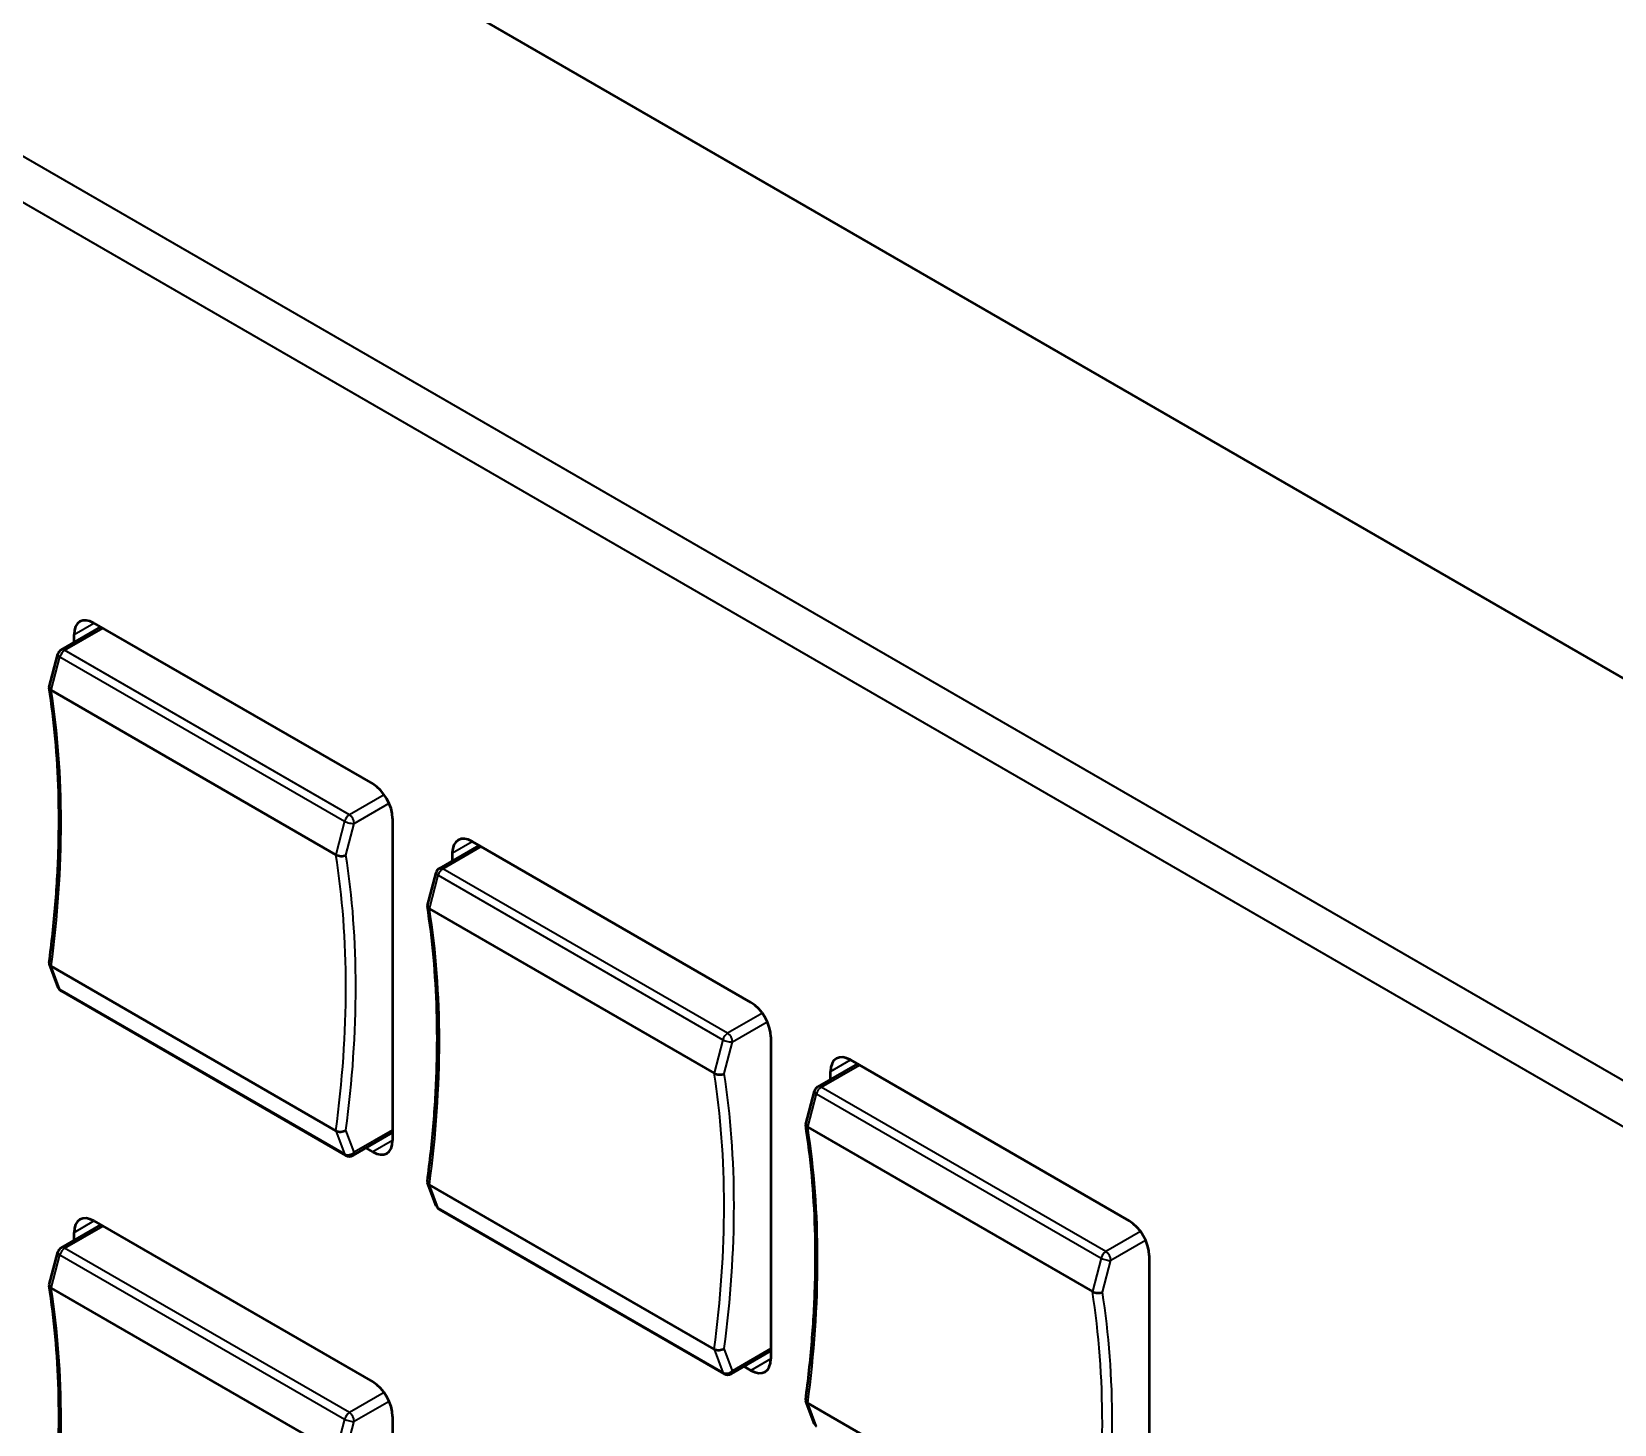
# Model space of a CAD drawing. Header units: millimetres. Extents: x 3103 to 5051, y 917 to 1856.
# Drawn here: x 3992 to 4048.2, y 1691.2 to 1740.6 of the extents above; entities that cross this region are included whole.
import ezdxf

# ---------------------------------------------------------------- set-up
doc = ezdxf.new("R2010")
doc.units = ezdxf.units.MM
doc.header["$LTSCALE"] = 1.8
doc.layers.add('외형선(ISO)', color=7, linetype='Continuous', lineweight=50)
doc.layers.add('좁은 외형선(ISO)', color=7, linetype='Continuous', lineweight=35)

msp = doc.modelspace()

# ---------------------------------------------------------------- linework, layer by layer
at = {"layer": '외형선(ISO)'}
for p, q in [((4116.522, 1678.388), (3912.875, 1795.964)), ((3994.192, 1719.621), (4004.092, 1713.906)), ((3994.437, 1719.48), (3993.025, 1718.664)), ((3993.485, 1718.93), (3993.485, 1719.213)), ((3992.603, 1717.346), (3992.908, 1718.511)), ((3992.672, 1717.233), (4002.784, 1711.395)), ((4004.799, 1712.681), (4004.799, 1701.25)), ((4007.627, 1711.864), (4017.527, 1706.149)), ((4007.872, 1711.723), (4006.46, 1710.908)), ((4006.92, 1711.173), (4006.92, 1711.456)), ((4006.038, 1709.59), (4006.343, 1710.755)), ((4006.107, 1709.476), (4016.219, 1703.638)), ((3992.916, 1706.684), (3992.607, 1707.506)), ((4002.784, 1701.597), (3992.672, 1707.435)), ((4003.137, 1700.718), (3993.025, 1706.556)), ((4018.234, 1704.924), (4018.234, 1693.493)), ((4021.307, 1703.966), (4019.895, 1703.151)), ((4021.062, 1704.108), (4030.962, 1698.392)), ((4020.355, 1703.417), (4020.355, 1703.699)), ((4019.473, 1701.833), (4019.778, 1702.998)), ((4019.542, 1701.719), (4029.654, 1695.882)), ((4004.799, 1701.533), (4003.387, 1700.718)), ((4004.092, 1700.842), (4003.847, 1700.983)), ((4006.351, 1698.927), (4006.042, 1699.749)), ((4016.219, 1693.84), (4006.107, 1699.678)), ((3994.192, 1698.392), (4004.092, 1692.677)), ((4016.572, 1692.961), (4006.46, 1698.799)), ((3994.437, 1698.251), (3993.025, 1697.436)), ((3993.485, 1697.701), (3993.485, 1697.984)), ((3992.603, 1696.118), (3992.908, 1697.282)), ((4031.669, 1697.168), (4031.669, 1685.737)), ((3992.672, 1696.004), (4002.784, 1690.166)), ((4018.234, 1693.776), (4016.822, 1692.961)), ((4017.527, 1693.085), (4017.282, 1693.226)), ((4019.786, 1691.171), (4019.477, 1691.992)), ((4029.654, 1686.084), (4019.542, 1691.922)), ((4004.799, 1691.452), (4004.799, 1680.021))]:
    msp.add_line(p, q, dxfattribs=at)
for centre, start, end in [((3993.15, 1718.448), 120, 165.2953), ((4006.585, 1710.691), 120, 165.2953), ((3993.15, 1706.772), 200.633, 240), ((4020.02, 1702.935), 120, 165.2953), ((4003.262, 1700.934), 240, 300), ((4006.585, 1699.015), 200.633, 240), ((3993.15, 1697.219), 120, 165.2953), ((4016.697, 1693.177), 240, 300)]:
    msp.add_arc(centre, 0.25, start, end, dxfattribs=at)
for centre, major_axis, ratio, start_param, end_param in [((3994.192, 1718.805), (-0.5, 0.866), 0.57735, 5.497787, 7.068583), ((3992.854, 1717.319), (-0.253, 0.013), 0.524877, 6.173838, 7.080849), ((4004.092, 1713.089), (-0.5, 0.866), 0.57735, 3.926991, 5.497787), ((4007.627, 1711.048), (-0.5, 0.866), 0.57735, 5.497787, 7.068583), ((4002.966, 1711.481), (-0.254, 0.013), 0.524375, 0.797221, 2.36824), ((4006.289, 1709.562), (-0.253, 0.013), 0.524877, 6.173838, 7.080849), ((3992.854, 1707.559), (-0.253, -0.029), 0.623662, 6.127199, 6.982922), ((4017.527, 1705.332), (-0.5, 0.866), 0.57735, 3.926991, 5.497787), ((4021.062, 1703.291), (-0.5, 0.866), 0.57735, 5.497787, 7.068583), ((4016.401, 1703.724), (-0.254, 0.013), 0.524375, 0.797221, 2.36824), ((4019.724, 1701.806), (-0.253, 0.013), 0.524877, 6.173838, 7.080849), ((4002.966, 1701.721), (-0.253, -0.029), 0.623673, 0.699798, 2.270817), ((4004.092, 1701.658), (0.5, -0.866), 0.57735, 5.497787, 7.068583), ((4006.289, 1699.802), (-0.253, -0.029), 0.623662, 6.127199, 6.982922), ((3994.192, 1697.576), (-0.5, 0.866), 0.57735, 5.497787, 7.068583), ((4030.962, 1697.576), (-0.5, 0.866), 0.57735, 3.926991, 5.497787), ((3992.854, 1696.09), (-0.253, 0.013), 0.524877, 6.173838, 7.080849), ((4029.836, 1695.968), (-0.254, 0.013), 0.524375, 0.797221, 2.36824), ((4016.401, 1693.964), (-0.253, -0.029), 0.623673, 0.699798, 2.270817), ((4017.527, 1693.902), (0.5, -0.866), 0.57735, 5.497787, 7.068583), ((4004.092, 1691.86), (-0.5, 0.866), 0.57735, 3.926991, 5.497787), ((4019.724, 1692.045), (-0.253, -0.029), 0.623662, 6.127199, 6.982922)]:
    msp.add_ellipse(centre, major_axis=major_axis, ratio=ratio, start_param=start_param, end_param=end_param, dxfattribs=at)
for points in [[(3992.601, 1707.555), (3992.695, 1708.255), (3992.77, 1708.947), (3992.882, 1710.315), (3992.92, 1710.99), (3992.957, 1712.319), (3992.957, 1712.973), (3992.919, 1714.258), (3992.882, 1714.889), (3992.769, 1716.123), (3992.695, 1716.728), (3992.601, 1717.317)], [(4006.036, 1699.798), (4006.13, 1700.498), (4006.205, 1701.19), (4006.317, 1702.558), (4006.355, 1703.233), (4006.392, 1704.562), (4006.392, 1705.216), (4006.354, 1706.501), (4006.317, 1707.132), (4006.204, 1708.367), (4006.13, 1708.971), (4006.036, 1709.561)], [(4019.471, 1692.041), (4019.565, 1692.741), (4019.64, 1693.434), (4019.752, 1694.801), (4019.79, 1695.476), (4019.827, 1696.805), (4019.827, 1697.46), (4019.789, 1698.745), (4019.752, 1699.375), (4019.639, 1700.61), (4019.565, 1701.214), (4019.471, 1701.804)], [(3992.601, 1686.326), (3992.695, 1687.026), (3992.77, 1687.718), (3992.882, 1689.086), (3992.92, 1689.761), (3992.957, 1691.09), (3992.957, 1691.744), (3992.919, 1693.029), (3992.882, 1693.66), (3992.769, 1694.895), (3992.695, 1695.499), (3992.601, 1696.088)]]:
    msp.add_open_spline(points, degree=3, knots=[1.4051307, 1.4051307, 1.4051307, 1.4051307, 1.4714389, 1.4714389, 1.5377471, 1.5377471, 1.6040552, 1.6040552, 1.6703634, 1.6703634, 1.7366716, 1.7366716, 1.7366716, 1.7366716], dxfattribs=at)
at = {"layer": '좁은 외형선(ISO)'}
for p, q in [((4104.147, 1671.244), (3900.501, 1788.819)), ((3899.794, 1787.595), (4103.44, 1670.019)), ((3993.485, 1719.213), (3994.192, 1719.621)), ((3993.15, 1718.652), (3994.511, 1719.437)), ((4003.262, 1712.814), (3993.15, 1718.652)), ((3992.672, 1717.233), (3992.984, 1718.42)), ((3992.984, 1718.42), (4003.095, 1712.583)), ((4004.496, 1713.526), (4003.262, 1712.814)), ((4003.439, 1712.508), (4004.672, 1713.22)), ((4003.095, 1712.583), (4002.784, 1711.395)), ((4003.142, 1711.379), (4003.439, 1712.508)), ((4006.92, 1711.456), (4007.627, 1711.864)), ((4006.585, 1710.895), (4007.946, 1711.681)), ((4006.107, 1709.476), (4006.419, 1710.664)), ((4006.419, 1710.664), (4016.53, 1704.826)), ((4016.697, 1705.057), (4006.585, 1710.895)), ((3992.984, 1706.607), (3992.672, 1707.435)), ((4003.095, 1700.769), (3992.984, 1706.607)), ((4017.931, 1705.77), (4016.697, 1705.057)), ((4016.874, 1704.751), (4018.107, 1705.464)), ((4016.53, 1704.826), (4016.219, 1703.638)), ((4016.577, 1703.623), (4016.874, 1704.751)), ((4020.02, 1703.139), (4021.381, 1703.924)), ((4020.355, 1703.699), (4021.062, 1704.108)), ((4019.542, 1701.719), (4019.854, 1702.907)), ((4019.854, 1702.907), (4029.965, 1697.069)), ((4030.132, 1697.301), (4020.02, 1703.139)), ((4002.784, 1701.597), (4003.095, 1700.769)), ((4003.439, 1700.832), (4003.142, 1701.619)), ((4004.799, 1701.617), (4003.439, 1700.832)), ((4004.799, 1701.25), (4004.092, 1700.842)), ((4006.419, 1698.851), (4006.107, 1699.678)), ((4016.53, 1693.013), (4006.419, 1698.851)), ((3993.485, 1697.984), (3994.192, 1698.392)), ((3993.15, 1697.423), (3994.511, 1698.209)), ((4031.366, 1698.013), (4030.132, 1697.301)), ((4030.309, 1696.994), (4031.542, 1697.707)), ((3992.672, 1696.004), (3992.984, 1697.192)), ((3992.984, 1697.192), (4003.095, 1691.354)), ((4003.262, 1691.585), (3993.15, 1697.423)), ((4029.965, 1697.069), (4029.654, 1695.882)), ((4030.012, 1695.866), (4030.309, 1696.994)), ((4016.219, 1693.84), (4016.53, 1693.013)), ((4016.874, 1693.075), (4016.577, 1693.862)), ((4018.234, 1693.861), (4016.874, 1693.075)), ((4018.234, 1693.493), (4017.527, 1693.085)), ((4004.496, 1692.298), (4003.262, 1691.585)), ((4003.439, 1691.279), (4004.672, 1691.991)), ((4019.854, 1691.094), (4019.542, 1691.922)), ((4003.095, 1691.354), (4002.784, 1690.166)), ((4003.142, 1690.15), (4003.439, 1691.279))]:
    msp.add_line(p, q, dxfattribs=at)
for centre, major_axis, ratio, start_param, end_param in [((3993.15, 1718.448), (-0.242, 0.063), 0.349531, 0, 0.906864), ((3993.15, 1718.448), (-0.125, -0.217), 0.57735, 3.926991, 5.154763), ((3993.15, 1718.448), (-0.125, 0.217), 0.57735, 5.497787, 6.283185), ((3967.393, 1697.739), (18.125, 31.393), 0.57735, 5.331505, 5.66407), ((4003.262, 1712.61), (0.125, 0.217), 0.57735, 0.785398, 2.013171), ((4003.262, 1712.61), (-0.242, 0.063), 0.349531, 0.906864, 2.477661), ((4003.262, 1712.61), (-0.125, 0.217), 0.57735, 3.926991, 5.497787), ((3977.505, 1691.901), (-18.125, -31.393), 0.57735, 2.189912, 2.522477), ((3977.681, 1691.799), (18.25, 31.61), 0.57735, 5.33329, 5.662284), ((4006.585, 1710.691), (-0.242, 0.063), 0.349531, 0, 0.906864), ((4006.585, 1710.691), (-0.125, -0.217), 0.57735, 3.926991, 5.154763), ((4006.585, 1710.691), (-0.125, 0.217), 0.57735, 5.497787, 6.283185), ((3980.828, 1689.982), (18.125, 31.393), 0.57735, 5.331505, 5.66407), ((3993.15, 1706.772), (-0.234, -0.088), 0.737899, 0, 0.544385), ((3993.15, 1706.772), (-0.125, -0.217), 0.57735, 5.840811, 6.283185), ((4016.697, 1704.853), (0.125, 0.217), 0.57735, 0.785398, 2.013171), ((4016.697, 1704.853), (-0.125, 0.217), 0.57735, 3.926991, 5.497787), ((4016.697, 1704.853), (-0.242, 0.063), 0.349531, 0.906864, 2.477661), ((3990.94, 1684.144), (-18.125, -31.393), 0.57735, 2.189912, 2.522477), ((3991.116, 1684.042), (18.25, 31.61), 0.57735, 5.33329, 5.662284), ((4020.02, 1702.935), (-0.242, 0.063), 0.349531, 0, 0.906864), ((4020.02, 1702.935), (-0.125, -0.217), 0.57735, 3.926991, 5.154763), ((4020.02, 1702.935), (-0.125, 0.217), 0.57735, 5.497787, 6.283185), ((3994.263, 1682.226), (18.125, 31.393), 0.57735, 5.331505, 5.66407), ((4003.262, 1700.934), (0.234, 0.088), 0.737899, 3.685977, 5.256774), ((4003.262, 1700.934), (-0.125, -0.217), 0.57735, 5.840811, 6.283185), ((4003.262, 1700.934), (0.125, -0.217), 0.57735, 0, 0.785398), ((4006.585, 1699.015), (-0.234, -0.088), 0.737899, 0, 0.544385), ((4006.585, 1699.015), (-0.125, -0.217), 0.57735, 5.840811, 6.283185), ((3993.15, 1697.219), (-0.242, 0.063), 0.349531, 0, 0.906864), ((3993.15, 1697.219), (-0.125, -0.217), 0.57735, 3.926991, 5.154763), ((3993.15, 1697.219), (-0.125, 0.217), 0.57735, 5.497787, 6.283185), ((4030.132, 1697.097), (0.125, 0.217), 0.57735, 0.785398, 2.013171), ((4030.132, 1697.097), (-0.125, 0.217), 0.57735, 3.926991, 5.497787), ((4030.132, 1697.097), (-0.242, 0.063), 0.349531, 0.906864, 2.477661), ((3967.393, 1676.51), (18.125, 31.393), 0.57735, 5.331505, 5.66407), ((4004.375, 1676.388), (-18.125, -31.393), 0.57735, 2.189912, 2.522477), ((4004.551, 1676.286), (18.25, 31.61), 0.57735, 5.33329, 5.662284), ((4016.697, 1693.177), (0.234, 0.088), 0.737899, 3.685977, 5.256774), ((4016.697, 1693.177), (-0.125, -0.217), 0.57735, 5.840811, 6.283185), ((4016.697, 1693.177), (0.125, -0.217), 0.57735, 0, 0.785398), ((4003.262, 1691.381), (0.125, 0.217), 0.57735, 0.785398, 2.013171), ((4003.262, 1691.381), (-0.125, 0.217), 0.57735, 3.926991, 5.497787), ((4003.262, 1691.381), (-0.242, 0.063), 0.349531, 0.906864, 2.477661), ((4020.02, 1691.259), (-0.234, -0.088), 0.737899, 0, 0.544385)]:
    msp.add_ellipse(centre, major_axis=major_axis, ratio=ratio, start_param=start_param, end_param=end_param, dxfattribs=at)

doc.saveas('drawing.dxf')
